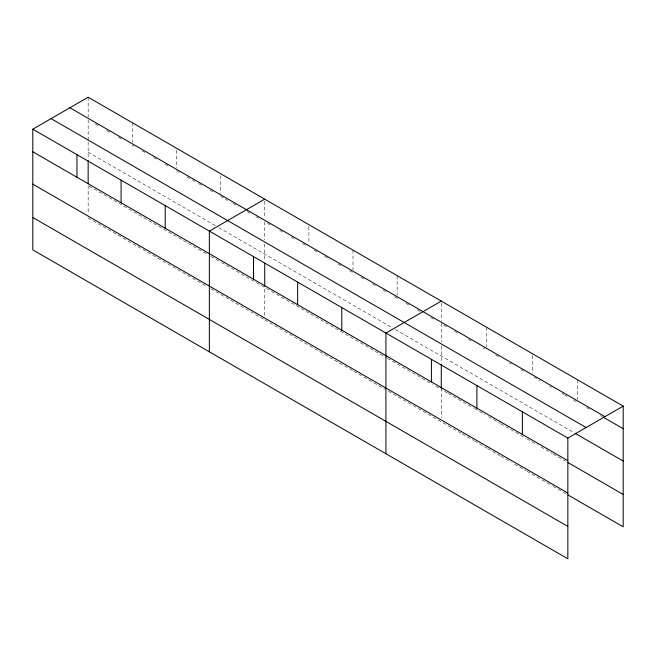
<?xml version="1.0" encoding="UTF-8"?>
<svg xmlns="http://www.w3.org/2000/svg" width="656" height="656" viewBox="0 0 656 656"><rect width="100%" height="100%" fill="white"/><g stroke="black" fill="none" stroke-linecap="round" stroke-linejoin="round"><path stroke-width="0.49" stroke-dasharray="3.28 2.46" d="M95.218 123.886L98.753 125.927M106.698 130.511L110.224 132.553M118.17 137.137L122.59 139.687M132.299 145.296L134.062 146.313M142.008 150.896L145.542 152.938M153.488 157.522L157.014 159.564M164.959 164.148L168.494 166.189M176.439 170.781L179.974 172.815M187.034 176.89L191.445 179.441M192.331 179.949L194.98 181.482M198.514 183.516L202.925 186.066M209.986 190.15L213.52 192.183M220.58 196.259L227.64 200.342M232.937 203.401L238.235 206.46M247.066 211.552L249.715 213.085M255.889 216.652L261.186 219.711M267.369 223.278L271.781 225.828M279.727 230.412L283.261 232.454M291.207 237.037L294.741 239.079M302.687 243.663L306.213 245.705M314.158 250.289L318.57 252.839M324.753 256.406L330.05 259.464M337.996 264.048L341.53 266.09M349.476 270.674L353.002 272.716M360.948 277.299L364.482 279.341M372.428 283.925L375.954 285.967M383.022 290.042L387.434 292.592M394.494 296.668L398.914 299.218M405.974 303.293L409.508 305.335M417.446 309.927L420.094 311.452M430.689 317.57L435.108 320.12M446.531 326.713L441.283 323.687L441.283 341.899M454.403 331.255L458.774 333.781M468.4 339.341L471.024 340.849M483.267 347.926L485.014 348.935M495.51 354.994L499.011 357.012M509.507 363.071L511.254 364.08M520.872 369.631L523.496 371.148M533.992 377.208L540.118 380.742M549.736 386.294L551.483 387.311M561.979 393.37L563.725 394.379M564.603 394.879L567.227 396.396M573.352 399.93L575.976 401.447M586.464 407.507L589.965 409.524M600.461 415.584L602.208 416.593M88.158 152.184L215.283 225.582M218.817 227.616L391.845 327.516M395.379 329.558L574.221 432.812M89.044 186.05L206.451 253.839M210.871 256.389L220.58 261.99M221.466 262.498L264.721 287.476L264.721 316.815M266.484 288.501L308.861 312.961M310.624 313.978L386.548 357.815M387.434 358.324L432.46 384.318M435.986 386.359L439.52 388.393M447.408 392.952L441.283 389.418L441.283 417.741M448.286 393.452L473.648 408.098M474.518 408.606L485.014 414.666M488.515 416.683L499.88 423.243M500.758 423.751L526.12 438.397M526.998 438.897L537.494 444.957M540.987 446.982L552.36 453.542M553.229 454.05L565.48 461.119M88.158 217.915L207.337 286.721M210.871 288.763L263.835 319.341M264.721 319.849L307.976 344.826M309.747 345.843L353.002 370.82M353.887 371.329L384.785 389.172M388.319 391.206L447.408 425.326M448.286 425.826L461.398 433.403M462.275 433.911L473.648 440.471M474.518 440.98L486.76 448.048M487.638 448.548L499.88 455.625M500.758 456.125L511.254 462.185M514.755 464.202L526.12 470.77M526.998 471.27L552.36 485.916M553.229 486.424L566.349 494.001M577.723 379.865L577.723 399.512M532.246 355.577L532.246 373.256M486.76 327.352L486.76 346.999M441.283 303.064L441.283 320.735M441.283 345.942L441.283 363.137M397.142 275.61L397.142 295.257M353.002 250.133L353.002 269.772M308.861 226.607L308.861 243.302M264.721 201.121L264.721 217.817M264.721 221.744L264.721 239.957M264.721 244.007L264.721 261.195M220.58 175.636L220.58 193.315M176.439 150.158L176.439 167.829M132.299 122.705L132.299 142.344M88.158 97.219L88.158 116.858M88.158 119.81L88.158 141.056M88.158 142.065L88.158 159.26M88.158 185.541L88.158 213.864"/><path stroke-width="0.98" d="M567.842 493.05L567.842 438.085L32.8 129.183L32.8 249.87L567.842 558.781L567.842 493.05L32.8 184.147M568.104 495.009L623.2 526.817L623.2 406.13L88.158 97.219L32.8 129.183M264.721 199.162L209.362 231.117L209.362 351.813M441.283 301.096L385.925 333.059L385.925 453.747M567.842 438.085L623.2 406.13M69.889 107.773L604.93 416.675M603.085 417.101L623.2 428.712M51.07 118.638L586.111 427.54M575.099 433.313L623.2 461.086M32.8 151.766L567.842 460.676M568.104 462.636L623.2 494.444M32.8 217.497L567.842 526.407M522.365 411.829L522.365 434.42M476.887 385.572L476.887 408.155M441.283 364.146L441.283 388.401M431.41 359.316L431.41 381.899M341.784 307.574L341.784 330.157M297.644 282.088L297.644 304.679M264.721 263.22L264.721 286.467M253.503 256.603L253.503 279.194M165.222 205.64L165.222 228.222M121.081 180.154L121.081 202.737M88.158 160.269L88.158 183.516M76.941 154.668L76.941 177.251"/></g></svg>
